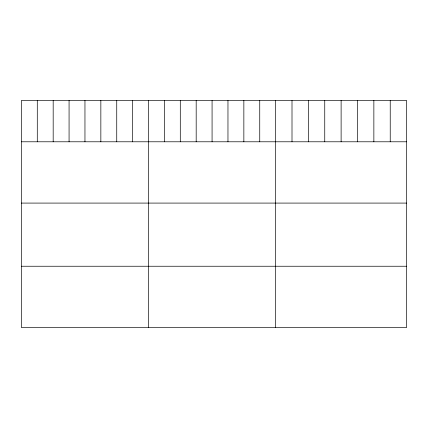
<?xml version="1.0" encoding="UTF-8"?>
<svg xmlns="http://www.w3.org/2000/svg" width="428" height="428" viewBox="0 0 428 428"><rect width="100%" height="100%" fill="white"/><g stroke="black" fill="none" stroke-linecap="round" stroke-linejoin="round"><path stroke-width="0.64" d="M406.6 141.786L406.6 327.538L21.4 327.538L21.4 100.462L406.6 100.462L406.6 141.786L21.4 141.786M21.4 203.086L406.6 203.086M21.4 266.243L406.6 266.243M390.229 100.462L390.229 141.786M373.858 100.462L373.858 141.786M357.487 100.462L357.487 141.786M341.116 100.462L341.116 141.786M324.745 100.462L324.745 141.786M308.374 100.462L308.374 141.786M292.003 100.462L292.003 141.786M275.632 100.462L275.632 327.538M259.743 100.462L259.743 141.786M243.853 100.462L243.853 141.786M227.964 100.462L227.964 141.786M212.074 100.462L212.074 141.786M196.185 100.462L196.185 141.786M180.295 100.462L180.295 141.786M164.406 100.462L164.406 141.786M148.516 100.462L148.516 327.538M132.627 100.462L132.627 141.786M116.737 100.462L116.737 141.786M100.848 100.462L100.848 141.786M84.958 100.462L84.958 141.786M69.069 100.462L69.069 141.786M53.179 100.462L53.179 141.786M37.29 100.462L37.29 141.786"/></g></svg>
